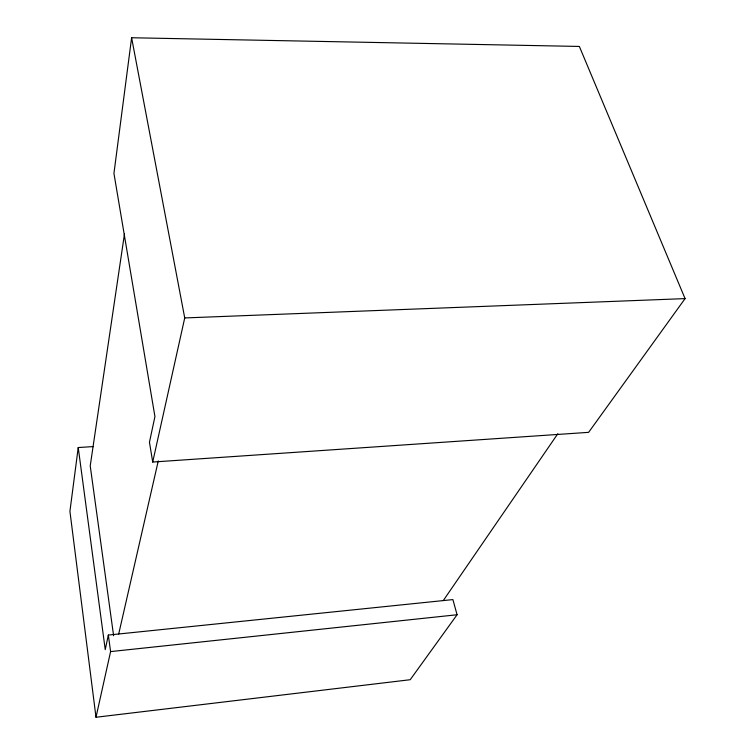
<?xml version="1.0" encoding="UTF-8"?>
<svg xmlns="http://www.w3.org/2000/svg" width="755" height="755" viewBox="0 0 755 755"><rect width="100%" height="100%" fill="white"/><g stroke="black" fill="none" stroke-linecap="round" stroke-linejoin="round"><path stroke-width="1.13" d="M78.227 447.545L69.922 511.333L95.998 717.25L410.21 679.717L457.077 614.749L452.896 599.593L108.343 635.059L105.238 649.63L78.227 447.545L93.535 446.564M131.615 37.75L113.939 173.423L154.935 416.562L149.452 442.251L152.708 462.041L588.626 432.341L685.078 298.612L579.359 46.442L131.615 37.75L184.73 317.94L152.708 462.041M124.471 233.984L90.222 465.882L113.609 635.757M95.998 717.25L110.589 651.593L108.343 635.059M118.705 633.992L158.276 460.89M443.27 600.584L557.822 433.729M110.589 651.593L457.077 614.749M184.73 317.94L685.078 298.612"/></g></svg>
